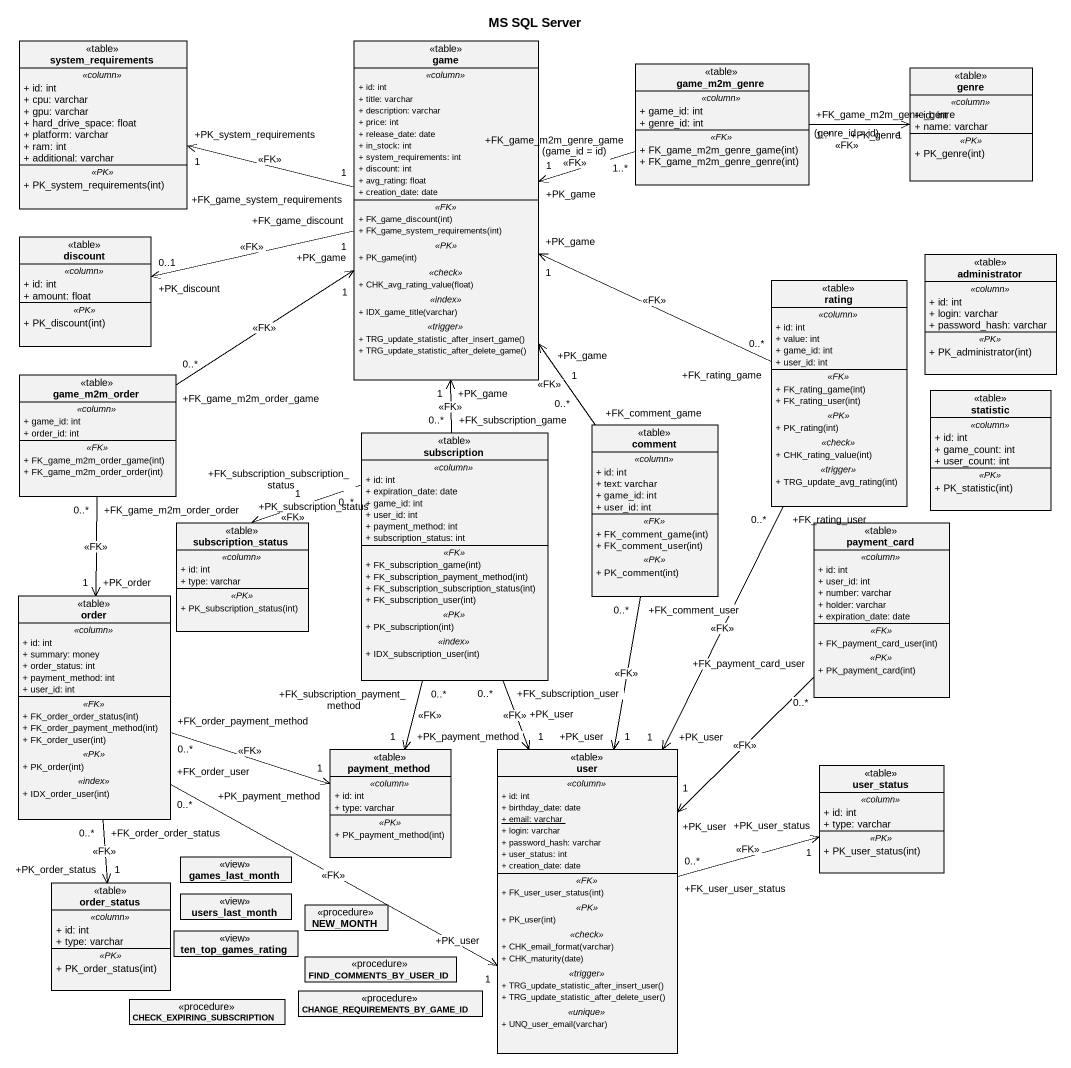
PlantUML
@startuml
title MS SQL Server
hide circle
hide empty members
skinparam classAttributeIconSize 0
class system_requirements <<table>> {
  .. <<column>> ..
  + id: int
  + cpu: varchar
  + gpu: varchar
  + hard_drive_space: float
  + platform: varchar
  + ram: int
  + additional: varchar
  .. <<PK>> ..
  + PK_system_requirements(int)
}
class game <<table>> {
  .. <<column>> ..
  + id: int
  + title: varchar
  + description: varchar
  + price: int
  + release_date: date
  + in_stock: int
  + system_requirements: int
  + discount: int
  + avg_rating: float
  + creation_date: date
  .. <<FK>> ..
  + FK_game_discount(int)
  + FK_game_system_requirements(int)
  .. <<PK>> ..
  + PK_game(int)
  .. <<check>> ..
  + CHK_avg_rating_value(float)
  .. <<index>> ..
  + IDX_game_title(varchar)
  .. <<trigger>> ..
  + TRG_update_statistic_after_insert_game()
  + TRG_update_statistic_after_delete_game()
}
class game_m2m_genre <<table>> {
  .. <<column>> ..
  + game_id: int
  + genre_id: int
  .. <<FK>> ..
  + FK_game_m2m_genre_game(int)
  + FK_game_m2m_genre_genre(int)
}
class genre <<table>> {
  .. <<column>> ..
  + id: int
  + name: varchar
  .. <<PK>> ..
  + PK_genre(int)
}
class discount <<table>> {
  .. <<column>> ..
  + id: int
  + amount: float
  .. <<PK>> ..
  + PK_discount(int)
}
class administrator <<table>> {
  .. <<column>> ..
  + id: int
  + login: varchar
  + password_hash: varchar
  .. <<PK>> ..
  + PK_administrator(int)
}
class rating <<table>> {
  .. <<column>> ..
  + id: int
  + value: int
  + game_id: int
  + user_id: int
  .. <<FK>> ..
  + FK_rating_game(int)
  + FK_rating_user(int)
  .. <<PK>> ..
  + PK_rating(int)
  .. <<check>> ..
  + CHK_rating_value(int)
  .. <<trigger>> ..
  + TRG_update_avg_rating(int)
}
class game_m2m_order <<table>> {
  .. <<column>> ..
  + game_id: int
  + order_id: int
  .. <<FK>> ..
  + FK_game_m2m_order_game(int)
  + FK_game_m2m_order_order(int)
}
class statistic <<table>> {
  .. <<column>> ..
  + id: int
  + game_count: int
  + user_count: int
  .. <<PK>> ..
  + PK_statistic(int)
}
class comment <<table>> {
  .. <<column>> ..
  + id: int
  + text: varchar
  + game_id: int
  + user_id: int
  .. <<FK>> ..
  + FK_comment_game(int)
  + FK_comment_user(int)
  .. <<PK>> ..
  + PK_comment(int)
}
class subscription <<table>> {
  .. <<column>> ..
  + id: int
  + expiration_date: date
  + game_id: int
  + user_id: int
  + payment_method: int
  + subscription_status: int
  .. <<FK>> ..
  + FK_subscription_game(int)
  + FK_subscription_payment_method(int)
  + FK_subscription_subscription_status(int)
  + FK_subscription_user(int)
  .. <<PK>> ..
  + PK_subscription(int)
  .. <<index>> ..
  + IDX_subscription_user(int)
}
class subscription_status <<table>> {
  .. <<column>> ..
  + id: int
  + type: varchar
  .. <<PK>> ..
  + PK_subscription_status(int)
}
class payment_card <<table>> {
  .. <<column>> ..
  + id: int
  + user_id: int
  + number: varchar
  + holder: varchar
  + expiration_date: date
  .. <<FK>> ..
  + FK_payment_card_user(int)
  .. <<PK>> ..
  + PK_payment_card(int)
}
class order <<table>> {
  .. <<column>> ..
  + id: int
  + summary: money
  + order_status: int
  + payment_method: int
  + user_id: int
  .. <<FK>> ..
  + FK_order_order_status(int)
  + FK_order_payment_method(int)
  + FK_order_user(int)
  .. <<PK>> ..
  + PK_order(int)
  .. <<index>> ..
  + IDX_order_user(int)
}
class payment_method <<table>> {
  .. <<column>> ..
  + id: int
  + type: varchar
  .. <<PK>> ..
  + PK_payment_method(int)
}
class user <<table>> {
  .. <<column>> ..
  + id: int
  + birthday_date: date
  {static} + email: varchar
  + login: varchar
  + password_hash: varchar
  + user_status: int
  + creation_date: date
  .. <<FK>> ..
  + FK_user_user_status(int)
  .. <<PK>> ..
  + PK_user(int)
  .. <<check>> ..
  + CHK_email_format(varchar)
  + CHK_maturity(date)
  .. <<trigger>> ..
  + TRG_update_statistic_after_insert_user()
  + TRG_update_statistic_after_delete_user()
  .. <<unique>> ..
  + UNQ_user_email(varchar)
}
class user_status <<table>> {
  .. <<column>> ..
  + id: int
  + type: varchar
  .. <<PK>> ..
  + PK_user_status(int)
}
class order_status <<table>> {
  .. <<column>> ..
  + id: int
  + type: varchar
  .. <<PK>> ..
  + PK_order_status(int)
}
class games_last_month <<view>>
class ten_top_games_rating <<view>>
class users_last_month <<view>>
class NEW_MONTH <<procedure>>
class FIND_COMMENTS_BY_USER_ID <<procedure>>
class CHECK_EXPIRING_SUBSCRIPTION <<procedure>>
class "CHANGE_REQUIREMENTS_BY_GAME_ID" as CHANGE_REQUIREMENTS_BY_GAME <<procedure>>
game "+FK_game_system_requirements\n1" -left-> "+PK_system_requirements\n1" system_requirements : <<FK>>
game "+FK_game_discount\n1" -left-> "+PK_discount\n0..1" discount : <<FK>>
game_m2m_genre "+FK_game_m2m_genre_game\n1..*" -left-> "+PK_game\n1" game : (game_id = id)\n<<FK>>
game_m2m_genre "+FK_game_m2m_genre_genre\n1..*" -right-> "+PK_genre\n1" genre : (genre_id = id)\n<<FK>>
rating "+FK_rating_game\n0..*" -left-> "+PK_game\n1" game : <<FK>>
rating "+FK_rating_user\n0..*" --> "+PK_user\n1" user : <<FK>>
game_m2m_order "+FK_game_m2m_order_game\n0..*" -up-> "+PK_game\n1" game : <<FK>>
game_m2m_order "+FK_game_m2m_order_order\n0..*" --> "+PK_order\n1" order : <<FK>>
comment "+FK_comment_game\n0..*" -up-> "+PK_game\n1" game : <<FK>>
comment "+FK_comment_user\n0..*" --> "+PK_user\n1" user : <<FK>>
subscription "+FK_subscription_game\n0..*" -up-> "+PK_game\n1" game : <<FK>>
subscription "+FK_subscription_subscription_status\n0..*" -left-> "+PK_subscription_status\n1" subscription_status : <<FK>>
subscription "+FK_subscription_payment_method\n0..*" --> "+PK_payment_method\n1" payment_method : <<FK>>
subscription "+FK_subscription_user\n0..*" --> "+PK_user\n1" user : <<FK>>
payment_card "+FK_payment_card_user\n0..*" --> "+PK_user\n1" user : <<FK>>
order "+FK_order_payment_method\n0..*" -right-> "+PK_payment_method\n1" payment_method : <<FK>>
order "+FK_order_user\n0..*" -right-> "+PK_user\n1" user : <<FK>>
order "+FK_order_order_status\n0..*" --> "+PK_order_status\n1" order_status : <<FK>>
user "+FK_user_user_status\n0..*" -right-> "+PK_user_status\n1" user_status : <<FK>>
@enduml
